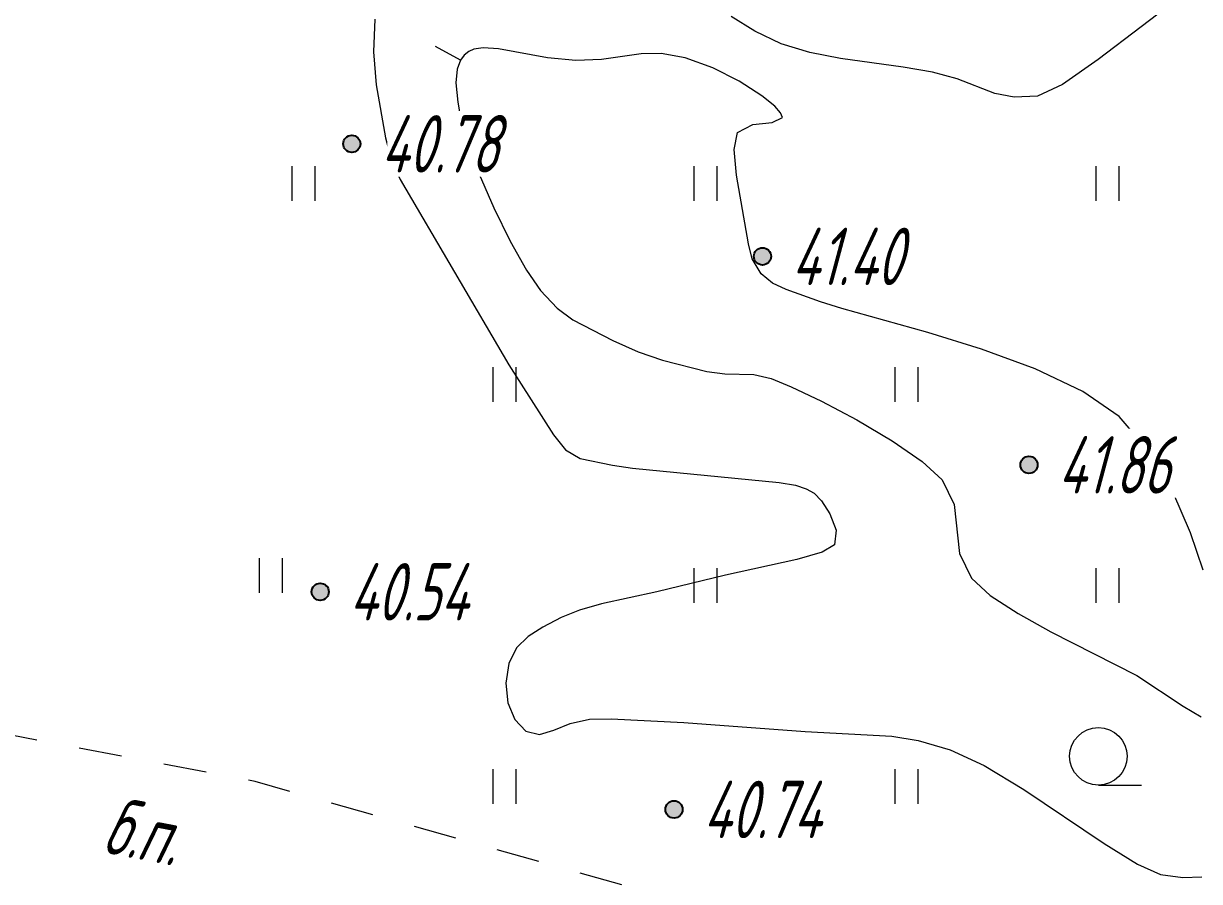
# Model space of a CAD drawing. Extents: x 2208637 to 2213412, y 575334 to 577367.
# Drawn here: x 2211008.13 to 2211028.6, y 576613.15 to 576628.09 of the extents above; entities that cross this region are included whole.
import ezdxf
from ezdxf.enums import TextEntityAlignment as Align

# ---------------------------------------------------------------- set-up
doc = ezdxf.new("R2010")
doc.units = 0
doc.header["$LTSCALE"] = 0.5
doc.linetypes.add('500_189_3_2', pattern=[3, 1.5, -1.5])
doc.layers.get('0').update_dxf_attribs({"lineweight": 25})
for name, color, linetype, lineweight in [('ИИ_ГОРИЗОНТАЛИ_ОСН', 32, 'Continuous', 15), ('ИИ_ДОРОГИ_АД', 7, 'Continuous', 25), ('ИИ_ОТМЕТКИ', 7, 'Continuous', 25), ('ИИ_УГОДЬЯ', 7, 'Continuous', 25)]:
    doc.layers.add(name, color=color, linetype=linetype, lineweight=lineweight)
doc.styles.add('GOST 2.304', font='cs_gost2304.shx', dxfattribs={"width": 0.8, "oblique": 15})

# ---------------------------------------------------------------- blocks, each defined once
blk = doc.blocks.new('500_329_6')
at = {"color": 0, "linetype": 'Continuous', "lineweight": -2}
blk.add_lwpolyline([(0, 0), (1, 0)], dxfattribs=at)
blk = doc.blocks.new('500_401')
at = {"color": 0, "linetype": 'Continuous', "lineweight": -2}
for points in [[(-0.4, 0), (-0.4, 1.2)], [(0.4, 0), (0.4, 1.2)]]:
    blk.add_lwpolyline(points, dxfattribs=at)
blk = doc.blocks.new('500_379')
at = {"color": 0, "linetype": 'Continuous', "lineweight": -2}
blk.add_lwpolyline([(0, -1), (1.5, -1)], dxfattribs=at)
blk.add_circle((0, 0), 1, dxfattribs=at)
blk = doc.blocks.new('500_330_1')
at = {"linetype": 'Continuous', "lineweight": -2}
h = blk.add_hatch(color=0, dxfattribs=at)
h.dxf.hatch_style = 1
edge = h.paths.add_edge_path()
edge.add_arc((0, 0), 0.3, 0, 360)
at = {"color": 0, "linetype": 'Continuous', "lineweight": -2}
blk.add_circle((0, 0), 0.3, dxfattribs=at)
at = {"color": 0, "linetype": 'Continuous', "lineweight": -2, "style": 'GOST 2.304', "flags": 1}
for tag, p in [('Номер', (-1, -1)), ('Номер_рабочей_станции', (-1, -3.5))]:
    blk.add_attdef(tag, text='', height=2, dxfattribs=at).set_placement(p, align=Align.RIGHT)
at = {"color": 0, "linetype": 'Continuous', "lineweight": -2, "style": 'GOST 2.304'}
blk.add_attdef('Высота', (1, -1), '', height=2, dxfattribs=at)
at = {"color": 0, "linetype": 'Continuous', "lineweight": -2, "style": 'GOST 2.304', "flags": 1}
blk.add_attdef('Код', (0, -3.5), '', height=2, dxfattribs=at)

msp = doc.modelspace()

# ---------------------------------------------------------------- linework, layer by layer
at = {"layer": 'ИИ_ГОРИЗОНТАЛИ_ОСН', "flags": 128}
for points, elevation in [([(2211028.33, 576628.603), (2211026.836, 576627.46), (2211026.216, 576627.023), (2211025.776, 576626.82), (2211025.37, 576626.803), (2211025.037, 576626.869), (2211024.379, 576627.119), (2211023.95, 576627.239), (2211023.439, 576627.326), (2211022.351, 576627.475), (2211021.816, 576627.58), (2211021.316, 576627.732), (2211020.858, 576627.951), (2211020.447, 576628.208)], 41), ([(2211014.239, 576628.159), (2211014.219, 576627.592), (2211014.267, 576627.02), (2211014.425, 576626.096), (2211014.535, 576625.681), (2211014.682, 576625.368), (2211016.576, 576622.142), (2211017.354, 576620.921), (2211017.561, 576620.661), (2211017.816, 576620.511), (2211018.378, 576620.394), (2211018.727, 576620.345), (2211021.278, 576620.09), (2211021.564, 576620.045), (2211021.748, 576619.981), (2211021.889, 576619.906), (2211022.018, 576619.775), (2211022.164, 576619.548), (2211022.271, 576619.265), (2211022.246, 576619.009), (2211022.031, 576618.88), (2211021.587, 576618.752), (2211020.345, 576618.48), (2211019.148, 576618.19), (2211018.187, 576617.978), (2211017.802, 576617.871), (2211017.488, 576617.74), (2211017.169, 576617.573), (2211016.909, 576617.412), (2211016.71, 576617.215), (2211016.575, 576616.939), (2211016.52, 576616.597), (2211016.557, 576616.258), (2211016.677, 576615.965), (2211016.873, 576615.76), (2211017.106, 576615.706), (2211017.356, 576615.781), (2211017.642, 576615.899), (2211017.981, 576615.974), (2211018.354, 576615.977), (2211019.622, 576615.916), (2211021.734, 576615.756), (2211023.242, 576615.677), (2211023.702, 576615.601), (2211024.259, 576615.44), (2211024.852, 576615.164), (2211025.542, 576614.747), (2211026.941, 576613.809), (2211027.517, 576613.449), (2211027.92, 576613.267), (2211028.31, 576613.212), (2211028.637, 576613.229)], 41), ([(2211028.664, 576618.566), (2211028.443, 576619.214), (2211028.135, 576619.929), (2211027.725, 576620.631), (2211027.2, 576621.24), (2211026.566, 576621.678), (2211025.736, 576622.071), (2211024.806, 576622.415), (2211023.871, 576622.707), (2211022.372, 576623.124), (2211021.999, 576623.241), (2211021.4, 576623.455), (2211021.166, 576623.563), (2211020.968, 576623.727), (2211020.808, 576623.985), (2211020.748, 576624.25), (2211020.536, 576625.443), (2211020.498, 576625.892), (2211020.553, 576626.19), (2211020.823, 576626.327), (2211021.161, 576626.362), (2211021.338, 576626.451), (2211021.306, 576626.531), (2211021.204, 576626.643), (2211020.977, 576626.828), (2211020.586, 576627.08), (2211020.126, 576627.316), (2211019.647, 576627.489), (2211019.229, 576627.563), (2211018.881, 576627.559), (2211018.188, 576627.461), (2211017.741, 576627.443), (2211017.247, 576627.488), (2211016.393, 576627.643), (2211016.127, 576627.663), (2211015.966, 576627.64), (2211015.878, 576627.6), (2211015.799, 576627.533), (2211015.734, 576627.445), (2211015.673, 576627.292), (2211015.65, 576627.055), (2211015.684, 576626.715), (2211015.753, 576626.337), (2211015.859, 576625.975), (2211016.057, 576625.463), (2211016.315, 576624.878), (2211016.6, 576624.294), (2211016.88, 576623.788), (2211017.123, 576623.435), (2211017.414, 576623.13), (2211017.686, 576622.924), (2211018.383, 576622.564), (2211018.825, 576622.369), (2211019.247, 576622.223), (2211020.022, 576622.028), (2211020.336, 576621.986), (2211020.838, 576621.975), (2211021.139, 576621.905), (2211021.489, 576621.761), (2211022.016, 576621.508), (2211022.632, 576621.182), (2211023.247, 576620.821), (2211023.772, 576620.461), (2211024.118, 576620.139), (2211024.325, 576619.708), (2211024.419, 576618.859), (2211024.627, 576618.429), (2211024.956, 576618.126), (2211025.441, 576617.809), (2211026.011, 576617.495), (2211027.509, 576616.731), (2211028.312, 576616.201), (2211028.627, 576616.012)], 41.5)]:
    msp.add_lwpolyline(points, dxfattribs=dict(at, elevation=elevation))
at = {"layer": 'ИИ_ДОРОГИ_АД', "color": 7, "linetype": '500_189_3_2', "lineweight": 20, "flags": 128}
msp.add_lwpolyline([(2211055.501, 576643.341), (2211054.083, 576639.11), (2211051.335, 576630.909), (2211048.27, 576624.781), (2211045.771, 576619.785), (2211043.205, 576614.473), (2211035.326, 576611.56), (2211029.871, 576610.758), (2211025.14, 576611.1), (2211019.261, 576612.885), (2211012.157, 576614.886), (2211002.29, 576616.761), (2210999.023, 576617.472), (2211000.398, 576622.502), (2211002.417, 576628.167), (2211005.211, 576633.231), (2211008.377, 576636.967), (2211012.57, 576640.76), (2211017.042, 576641.88), (2211026.306, 576643.496), (2211036.13, 576645.21), (2211044.635, 576648.306), (2211052.002, 576651.82), (2211053.657, 576653.146)], dxfattribs=at)

# ---------------------------------------------------------------- block references
at = {"layer": 'ИИ_ГОРИЗОНТАЛИ_ОСН', "xscale": 0.4999999999999998, "yscale": 0.4999999999999998, "zscale": 0.4999999999999998, "rotation": 150.9644331924948}
msp.add_blockref('500_329_6', (2211015.734, 576627.445, 41.5), dxfattribs=at)
at = {"layer": 'ИИ_УГОДЬЯ', "lineweight": 20, "xscale": 0.5, "yscale": 0.5, "zscale": 0.5}
for name, p in [('500_401', (2211013, 576625)), ('500_401', (2211020, 576625)), ('500_401', (2211027, 576625)), ('500_401', (2211016.5, 576621.5)), ('500_401', (2211023.5, 576621.5)), ('500_401', (2211012.432, 576618.174)), ('500_401', (2211020, 576618)), ('500_401', (2211027, 576618)), ('500_379', (2211026.838, 576615.325)), ('500_401', (2211016.5, 576614.5)), ('500_401', (2211023.5, 576614.5))]:
    msp.add_blockref(name, p, dxfattribs=at)

# ---------------------------------------------------------------- next in the draw order: wipeouts: each hides what was drawn before it
at = {"lineweight": 0}
for points, layer in [([(2211009.509, 576613.577), (2211011.028, 576613.288), (2211011.241, 576614.408), (2211009.722, 576614.697)], 'ИИ_ДОРОГИ_АД'), ([(2211014.457, 576625.42), (2211017.278, 576625.42), (2211017.278, 576626.56), (2211014.457, 576626.56)], 'ИИ_ОТМЕТКИ'), ([(2211021.607, 576623.46), (2211024.288, 576623.46), (2211024.288, 576624.6), (2211021.607, 576624.6)], 'ИИ_ОТМЕТКИ'), ([(2211026.247, 576619.83), (2211028.788, 576619.83), (2211028.788, 576621.028), (2211026.247, 576621.028)], 'ИИ_ОТМЕТКИ'), ([(2211013.907, 576617.62), (2211016.567, 576617.62), (2211016.567, 576618.76), (2211013.907, 576618.76)], 'ИИ_ОТМЕТКИ'), ([(2211020.067, 576613.83), (2211022.747, 576613.83), (2211022.747, 576614.97), (2211020.067, 576614.97)], 'ИИ_ОТМЕТКИ')]:
    msp.add_wipeout(points, dxfattribs=at).dxf.layer = layer

# ---------------------------------------------------------------- next in the draw order: block references
at = {"layer": 'ИИ_ОТМЕТКИ'}
ref = msp.add_blockref('500_330_1', (2211013.84, 576625.99, 40.78), dxfattribs=dict(at, xscale=0.5, yscale=0.5, zscale=0.5))
ref.add_attrib('Высота', '40.78', (2211014.34, 576625.49, 40.78), dxfattribs={"layer": '0', "color": 0, "linetype": 'Continuous', "lineweight": -2, "height": 1, "style": 'GOST 2.304', "oblique": 15, "width": 0.8})
ref = msp.add_blockref('500_330_1', (2211020.99, 576624.03, 41.4), dxfattribs=dict(at, xscale=0.5, yscale=0.5, zscale=0.5))
ref.add_attrib('Высота', '41.40', (2211021.49, 576623.53, 41.4), dxfattribs={"layer": '0', "color": 0, "linetype": 'Continuous', "lineweight": -2, "height": 1, "style": 'GOST 2.304', "oblique": 15, "width": 0.8})
ref = msp.add_blockref('500_330_1', (2211025.63, 576620.4, 41.86), dxfattribs=dict(at, xscale=0.5, yscale=0.5, zscale=0.5))
ref.add_attrib('Высота', '41.86', (2211026.13, 576619.9, -27.666), dxfattribs={"layer": '0', "color": 0, "linetype": 'Continuous', "lineweight": -2, "height": 1, "style": 'GOST 2.304', "oblique": 15, "width": 0.8})
ref = msp.add_blockref('500_330_1', (2211013.29, 576618.19, 40.54), dxfattribs=dict(at, xscale=0.5, yscale=0.5, zscale=0.5))
ref.add_attrib('Высота', '40.54', (2211013.79, 576617.69, 40.54), dxfattribs={"layer": '0', "color": 0, "linetype": 'Continuous', "lineweight": -2, "height": 1, "style": 'GOST 2.304', "oblique": 15, "width": 0.8})
ref = msp.add_blockref('500_330_1', (2211019.45, 576614.4, 40.74), dxfattribs=dict(at, xscale=0.5, yscale=0.5, zscale=0.5))
ref.add_attrib('Высота', '40.74', (2211019.95, 576613.9, 40.74), dxfattribs={"layer": '0', "color": 0, "linetype": 'Continuous', "lineweight": -2, "height": 1, "style": 'GOST 2.304', "oblique": 15, "width": 0.8})

# ---------------------------------------------------------------- next in the draw order: texts
at = {"layer": 'ИИ_ДОРОГИ_АД', "ltscale": 0.5, "style": 'GOST 2.304', "oblique": 15, "width": 0.8}
msp.add_text('б.п.', height=1, rotation=349.2393, dxfattribs=at).set_placement((2211009.466, 576613.656, -88.25))

doc.saveas('drawing.dxf')
